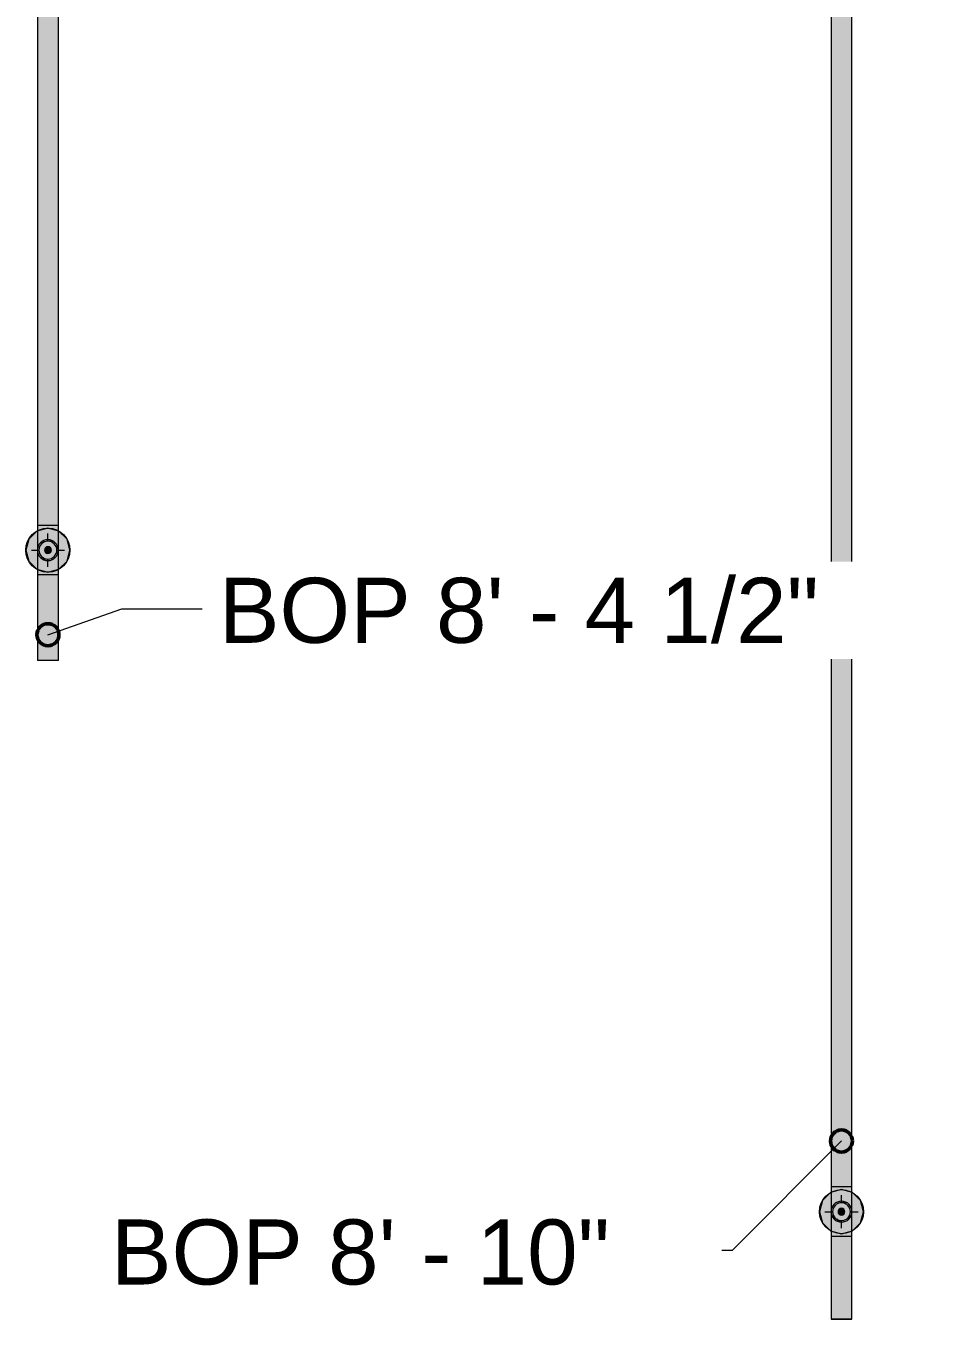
# Model space of a CAD drawing. Header units: inches. Extents: x -3385 to 41, y 7 to 1342.
# Drawn here: x -1990 to -1906.1, y 422 to 539.3 of the extents above; entities that cross this region are included whole.
import ezdxf

# ---------------------------------------------------------------- set-up
doc = ezdxf.new("R2010")
doc.units = ezdxf.units.IN
doc.header["$MEASUREMENT"] = 0
for name, color, linetype, lineweight in [('A-ANNO-NOTE', 131, 'Continuous', 9), ('G-ANNO-DIMS', 111, 'Continuous', 9), ('P-PIPE', 3, 'Continuous', 9), ('P-PIPE-CNTR', 3, 'Continuous', 9)]:
    doc.layers.add(name, color=color, linetype=linetype, lineweight=lineweight)
doc.styles.add('Arial', font='arial.ttf', dxfattribs={"height": 5.901198})

# ---------------------------------------------------------------- blocks, each defined once
blk = doc.blocks.new('Transition - Generic - Plumbing-CW-1134447-LOWER PARKING')
at = {"layer": 'P-PIPE'}
for points in [[(-1840.81, 431.74), (-1840.31, 431.74), (-1840.14, 432.01), (-1839.84, 432.01), (-1839.69, 431.74), (-1839.19, 431.74), (-1839.43, 432.32), (-1840, 432.56), (-1840.57, 432.32), (-1840.75, 431.89)], [(-1840, 430.93), (-1839.43, 431.17), (-1839.19, 431.74), (-1839.69, 431.74), (-1839.86, 431.47), (-1840.16, 431.47), (-1840.31, 431.74), (-1840.81, 431.74), (-1840.57, 431.17), (-1840.08, 430.96)], [(-1840.16, 431.47), (-1839.84, 431.47), (-1839.69, 431.74), (-1839.84, 432.01), (-1840.16, 432.01), (-1840.31, 431.74)]]:
    blk.add_hatch(color=256, dxfattribs=at).paths.add_polyline_path(points, flags=0)
for radius, start, end in [(0.813, 0, 180), (0.812, 180, 0), (0.312, 0, 180), (0.313, 180, 360)]:
    blk.add_arc((-1840, 431.74), radius, start, end, dxfattribs=at)
blk = doc.blocks.new('Transition - Generic - Plumbing-CW-1197847-LOWER PARKING')
at = {"layer": 'P-PIPE'}
for points in [[(-1988.81, 491.75), (-1988.31, 491.75), (-1988.14, 492.02), (-1987.84, 492.02), (-1987.69, 491.75), (-1987.19, 491.75), (-1987.43, 492.32), (-1988, 492.56), (-1988.57, 492.32), (-1988.78, 491.83)], [(-1988, 490.93), (-1987.43, 491.17), (-1987.19, 491.75), (-1987.69, 491.75), (-1987.86, 491.48), (-1988.16, 491.48), (-1988.31, 491.75), (-1988.81, 491.75), (-1988.57, 491.17), (-1988.14, 490.99)], [(-1988.16, 491.48), (-1987.84, 491.48), (-1987.69, 491.75), (-1987.84, 492.02), (-1988.16, 492.02), (-1988.31, 491.75)]]:
    blk.add_hatch(color=256, dxfattribs=at).paths.add_polyline_path(points, flags=0)
for radius, start, end in [(0.812, 0, 180), (0.812, 180, 0), (0.312, 0, 180), (0.312, 180, 0)]:
    blk.add_arc((-1988, 491.75), radius, start, end, dxfattribs=at)

msp = doc.modelspace()

# ---------------------------------------------------------------- hatches: boundary and pattern name
at = {"layer": 'A-ANNO-NOTE'}
h = msp.add_hatch(color=256, dxfattribs=at)
edge = h.paths.add_edge_path(flags=0)
edge.add_arc((-1987.999, 491.746), 2, 0, 360)
for points in [[(-1987.999, 489.746), (-1986.999, 490.014), (-1986.267, 490.746), (-1985.999, 491.746), (-1986.267, 492.746), (-1986.999, 493.478), (-1987.999, 493.746), (-1988.999, 493.478), (-1989.732, 492.746), (-1989.999, 491.746), (-1989.732, 490.746), (-1988.999, 490.014)], [(-1916, 429.743), (-1915, 430.011), (-1914.268, 430.743), (-1914, 431.743), (-1914.268, 432.743), (-1915, 433.475), (-1916, 433.743), (-1917, 433.475), (-1917.732, 432.743), (-1918, 431.743), (-1917.732, 430.743), (-1917, 430.011)]]:
    msp.add_hatch(color=256, dxfattribs=at).paths.add_polyline_path(points, flags=0)
h = msp.add_hatch(color=256, dxfattribs=at)
edge = h.paths.add_edge_path(flags=0)
edge.add_arc((-1916, 431.743), 2, 0, 360)
at = {"layer": 'P-PIPE'}
for points in [[(-1988.95, 493.99), (-1988, 493.996), (-1988, 629.499), (-1988.95, 629.499), (-1988.95, 493.99)], [(-1987.05, 493.99), (-1987.05, 629.499), (-1988, 629.499), (-1988, 493.99), (-1987.067, 493.99)], [(-1916.95, 433.987), (-1916.475, 433.99), (-1916, 433.991), (-1916, 549.503), (-1916.95, 549.499), (-1916.95, 433.988)], [(-1915.05, 433.987), (-1915.05, 549.499), (-1915.526, 549.502), (-1916, 549.503), (-1916, 433.991), (-1915.067, 433.987)], [(-1988.95, 481.745), (-1988, 481.746), (-1988, 489.502), (-1988.95, 489.501)], [(-1987.05, 481.745), (-1987.056, 489.501), (-1988, 489.502), (-1988, 481.746), (-1987.066, 481.745)], [(-1916.95, 422), (-1916.475, 422.004), (-1916, 422.004), (-1916, 429.503), (-1916.95, 429.499), (-1916.95, 425.269)], [(-1916.822, 429.501), (-1916.821, 429.501), (-1916.677, 429.502)]]:
    msp.add_hatch(color=256, dxfattribs=at).paths.add_polyline_path(points, flags=0)
h = msp.add_hatch(color=256, dxfattribs=at)
h.paths.add_polyline_path([(-1988.475, 489.502), (-1988.475, 489.502), (-1988.246, 489.502)], flags=0)
h.paths.add_polyline_path([(-1988.951, 489.501), (-1988, 489.502), (-1988.009, 490.796), (-1988.254, 490.829), (-1988.477, 490.923), (-1988.675, 491.077), (-1988.841, 491.313), (-1988.879, 491.384), (-1988.933, 491.563), (-1988.951, 491.743), (-1988.951, 489.501)], flags=0)
h.paths.add_polyline_path([(-1988.475, 489.502), (-1988.475, 489.502), (-1988.624, 490.796)], flags=0)
h.paths.add_polyline_path([(-1988.951, 491.746), (-1988.902, 492.031), (-1988.879, 492.107), (-1988.787, 492.278), (-1988.654, 492.435), (-1988.446, 492.581), (-1988.245, 492.664), (-1988, 492.696), (-1988, 493.99), (-1988.951, 493.99), (-1988.951, 491.912)], flags=0)
h = msp.add_hatch(color=256, dxfattribs=at)
h.paths.add_polyline_path([(-1987.049, 489.501), (-1987.05, 491.736), (-1987.082, 491.498), (-1987.213, 491.213), (-1987.346, 491.056), (-1987.545, 490.914), (-1987.754, 490.827), (-1988, 490.795), (-1988, 489.502), (-1987.076, 489.501)], flags=0)
h.paths.add_polyline_path([(-1987.049, 491.745), (-1987.049, 493.99), (-1988, 493.99), (-1987.997, 492.696), (-1987.746, 492.662), (-1987.524, 492.568), (-1987.327, 492.417), (-1987.16, 492.18), (-1987.121, 492.107), (-1987.067, 491.928), (-1987.049, 491.747)], flags=0)
h = msp.add_hatch(color=256, dxfattribs=at)
h.paths.add_polyline_path([(-1988, 490.796), (-1987.754, 490.828), (-1987.525, 490.923), (-1987.297, 491.114), (-1987.177, 491.271), (-1987.082, 491.5), (-1987.05, 491.746), (-1987.09, 492.011), (-1987.177, 492.221), (-1987.328, 492.418), (-1987.569, 492.587), (-1987.765, 492.665), (-1988, 492.696), (-1988.246, 492.664), (-1988.475, 492.569), (-1988.672, 492.418), (-1988.823, 492.221), (-1988.918, 491.992), (-1988.95, 491.746), (-1988.91, 491.481), (-1988.823, 491.271), (-1988.672, 491.074), (-1988.475, 490.923), (-1988.246, 490.828)], flags=0)
h.paths.add_polyline_path([(-1988, 490.933), (-1988.575, 491.171), (-1988.813, 491.746), (-1988.575, 492.32), (-1987.999, 492.558), (-1987.426, 492.32), (-1987.188, 491.746), (-1987.426, 491.171), (-1987.999, 490.934)], flags=0)
h = msp.add_hatch(color=256, dxfattribs=at)
h.paths.add_polyline_path([(-1988, 490.795), (-1987.75, 490.829), (-1987.522, 490.924), (-1987.325, 491.077), (-1987.175, 491.274), (-1987.081, 491.502), (-1987.05, 491.751), (-1987.082, 491.993), (-1987.178, 492.223), (-1987.329, 492.419), (-1987.569, 492.587), (-1987.755, 492.664), (-1988.003, 492.696), (-1988.247, 492.664), (-1988.477, 492.568), (-1988.673, 492.417), (-1988.824, 492.219), (-1988.919, 491.989), (-1988.95, 491.739), (-1988.918, 491.498), (-1988.821, 491.267), (-1988.669, 491.071), (-1988.471, 490.92), (-1988.242, 490.827), (-1988.003, 490.795)], flags=0)
h.paths.add_polyline_path([(-1988, 490.796), (-1988.254, 490.832), (-1988.475, 490.923), (-1988.676, 491.08), (-1988.823, 491.271), (-1988.918, 491.502), (-1988.949, 491.751), (-1988.918, 491.992), (-1988.823, 492.221), (-1988.669, 492.42), (-1988.431, 492.587), (-1988.246, 492.664), (-1987.999, 492.696), (-1987.751, 492.662), (-1987.525, 492.569), (-1987.326, 492.414), (-1987.177, 492.221), (-1987.082, 491.986), (-1987.05, 491.746), (-1987.085, 491.493), (-1987.177, 491.271), (-1987.328, 491.074), (-1987.533, 490.92), (-1987.754, 490.828), (-1987.998, 490.796)], flags=0)
h = msp.add_hatch(color=256, dxfattribs=at)
h.paths.add_polyline_path([(-1916.951, 429.499), (-1916.475, 429.502), (-1916, 429.503), (-1916.006, 430.793), (-1916.254, 430.827), (-1916.477, 430.921), (-1916.674, 431.073), (-1916.841, 431.309), (-1916.879, 431.381), (-1916.933, 431.56), (-1916.951, 431.74), (-1916.951, 431.267)], flags=0)
h.paths.add_polyline_path([(-1916.951, 431.743), (-1916.918, 431.991), (-1916.787, 432.276), (-1916.654, 432.433), (-1916.461, 432.572), (-1916.244, 432.661), (-1916, 432.694), (-1916, 433.991), (-1916.951, 433.987), (-1916.951, 431.749)], flags=0)
h = msp.add_hatch(color=256, dxfattribs=at)
h.paths.add_polyline_path([(-1915.049, 429.499), (-1915.05, 431.735), (-1915.082, 431.495), (-1915.212, 431.21), (-1915.345, 431.053), (-1915.558, 430.906), (-1915.754, 430.824), (-1916, 430.792), (-1916, 429.503), (-1915.081, 429.5)], flags=0)
h.paths.add_polyline_path([(-1915.049, 431.743), (-1915.049, 433.987), (-1915.525, 433.99), (-1916, 433.991), (-1915.994, 432.693), (-1915.747, 432.659), (-1915.524, 432.566), (-1915.326, 432.414), (-1915.159, 432.176), (-1915.121, 432.105), (-1915.067, 431.926), (-1915.05, 431.751)], flags=0)
h = msp.add_hatch(color=256, dxfattribs=at)
h.paths.add_polyline_path([(-1916, 430.793), (-1915.754, 430.825), (-1915.483, 430.952), (-1915.306, 431.099), (-1915.177, 431.268), (-1915.082, 431.497), (-1915.05, 431.743), (-1915.082, 431.989), (-1915.177, 432.218), (-1915.328, 432.415), (-1915.569, 432.584), (-1915.754, 432.66), (-1916, 432.693), (-1916.246, 432.66), (-1916.475, 432.566), (-1916.672, 432.415), (-1916.823, 432.218), (-1916.918, 431.989), (-1916.95, 431.743), (-1916.918, 431.497), (-1916.823, 431.268), (-1916.672, 431.071), (-1916.475, 430.92), (-1916.246, 430.825)], flags=0)
h.paths.add_polyline_path([(-1916, 430.93), (-1916.575, 431.168), (-1916.813, 431.743), (-1916.575, 432.317), (-1916, 432.555), (-1915.425, 432.317), (-1915.188, 431.743), (-1915.425, 431.168), (-1915.922, 430.963)], flags=0)
h = msp.add_hatch(color=256, dxfattribs=at)
h.paths.add_polyline_path([(-1916, 430.792), (-1915.751, 430.826), (-1915.523, 430.921), (-1915.326, 431.073), (-1915.175, 431.27), (-1915.081, 431.499), (-1915.05, 431.749), (-1915.082, 431.991), (-1915.178, 432.221), (-1915.329, 432.416), (-1915.569, 432.585), (-1915.756, 432.661), (-1916.006, 432.693), (-1916.248, 432.66), (-1916.478, 432.564), (-1916.674, 432.414), (-1916.825, 432.215), (-1916.919, 431.986), (-1916.95, 431.737), (-1916.917, 431.494), (-1916.822, 431.265), (-1916.67, 431.069), (-1916.473, 430.918), (-1916.243, 430.824), (-1916.006, 430.793)], flags=0)
h.paths.add_polyline_path([(-1916, 430.793), (-1916.246, 430.825), (-1916.475, 430.92), (-1916.694, 431.099), (-1916.825, 431.273), (-1916.918, 431.497), (-1916.949, 431.749), (-1916.918, 431.989), (-1916.823, 432.218), (-1916.67, 432.416), (-1916.47, 432.568), (-1916.246, 432.66), (-1916, 432.693), (-1915.749, 432.658), (-1915.525, 432.566), (-1915.306, 432.386), (-1915.177, 432.218), (-1915.082, 431.983), (-1915.05, 431.743), (-1915.083, 431.494), (-1915.181, 431.263), (-1915.328, 431.071), (-1915.53, 430.918), (-1915.754, 430.825), (-1915.999, 430.793)], flags=0)
h = msp.add_hatch(color=256, dxfattribs=at)
h.paths.add_polyline_path([(-1915.328, 429.502), (-1915.328, 429.501), (-1915.328, 425.269)], flags=0)
h.paths.add_polyline_path([(-1915.05, 422), (-1915.05, 429.499), (-1915.525, 429.502), (-1916, 429.503), (-1916, 422.004), (-1915.082, 422.001)], flags=0)

# ---------------------------------------------------------------- linework, layer by layer
at = {"layer": 'A-ANNO-NOTE'}
for p, q in [((-1989.732, 492.746), (-1989.999, 491.746)), ((-1988.999, 493.478), (-1989.732, 492.746)), ((-1987.999, 493.746), (-1988.999, 493.478)), ((-1986.999, 493.478), (-1987.999, 493.746)), ((-1986.267, 492.746), (-1986.999, 493.478)), ((-1985.999, 491.746), (-1986.267, 492.746)), ((-1989.999, 491.746), (-1989.732, 490.746)), ((-1986.267, 490.746), (-1985.999, 491.746)), ((-1989.732, 490.746), (-1988.999, 490.014)), ((-1986.999, 490.014), (-1986.267, 490.746)), ((-1988.999, 490.014), (-1987.999, 489.746)), ((-1987.999, 489.746), (-1986.999, 490.014)), ((-1917, 433.475), (-1917.732, 432.743)), ((-1916, 433.743), (-1917, 433.475)), ((-1915, 433.475), (-1916, 433.743)), ((-1914.268, 432.743), (-1915, 433.475)), ((-1917.732, 432.743), (-1918, 431.743)), ((-1918, 431.743), (-1917.732, 430.743)), ((-1914, 431.743), (-1914.268, 432.743)), ((-1914.268, 430.743), (-1914, 431.743)), ((-1917.732, 430.743), (-1917, 430.011)), ((-1915, 430.011), (-1914.268, 430.743)), ((-1917, 430.011), (-1916, 429.743)), ((-1916, 429.743), (-1915, 430.011))]:
    msp.add_line(p, q, dxfattribs=at)
for centre in [(-1987.999, 491.746), (-1916, 431.743)]:
    msp.add_circle(centre, 2, dxfattribs=at)
at = {"layer": 'G-ANNO-DIMS'}
for p, q in [((-1988, 484.076), (-1981.288, 486.437)), ((-1981.288, 486.437), (-1973.989, 486.437)), ((-1916, 438.155), (-1925.921, 428.234)), ((-1925.921, 428.234), (-1935.843, 428.234))]:
    msp.add_line(p, q, dxfattribs=at)
at = {"layer": 'G-ANNO-DIMS', "lineweight": 50}
for centre in [(-1988, 484.076), (-1916, 438.155)]:
    msp.add_circle(centre, 1, dxfattribs=at)
at = {"layer": 'P-PIPE'}
for p, q in [((-1988.95, 629.499), (-1988.95, 493.99)), ((-1987.05, 493.99), (-1987.05, 629.499)), ((-1916.95, 549.499), (-1916.95, 433.987)), ((-1915.05, 433.987), (-1915.05, 549.499)), ((-1988.951, 493.99), (-1988.951, 491.746)), ((-1987.049, 489.501), (-1987.049, 493.99)), ((-1988.951, 491.745), (-1988.951, 489.501)), ((-1988, 490.795), (-1988, 490.795)), ((-1988.95, 489.501), (-1988.95, 481.745)), ((-1987.05, 481.745), (-1987.05, 489.501)), ((-1916.951, 433.987), (-1916.951, 429.499)), ((-1916.672, 433.99), (-1916.823, 433.989)), ((-1916.475, 433.99), (-1916.672, 433.99)), ((-1916.246, 433.991), (-1916.475, 433.99)), ((-1916, 433.991), (-1916.246, 433.991)), ((-1915.754, 433.991), (-1916, 433.991)), ((-1915.525, 433.99), (-1915.754, 433.991)), ((-1915.328, 433.99), (-1915.525, 433.99)), ((-1915.177, 433.989), (-1915.328, 433.99)), ((-1915.049, 429.499), (-1915.049, 433.987)), ((-1916.95, 429.499), (-1916.95, 422)), ((-1915.05, 422), (-1915.05, 429.499))]:
    msp.add_line(p, q, dxfattribs=at)
for centre, radius, start, end in [((-1988, 491.746), 0.95, 0, 180), ((-1988, 492.221), 0.475, 21.11309, 90), ((-1988, 491.746), 0.95, 180, 0), ((-1988, 491.271), 0.475, 201.10373, 270), ((-1916, 431.743), 0.95, 0, 180), ((-1916, 431.743), 0.95, 180, 0), ((-1916, 432.218), 0.475, 21.10841, 90), ((-1916, 431.268), 0.475, 201.10841, 270)]:
    msp.add_arc(centre, radius, start, end, dxfattribs=at)
for centre, major_axis, ratio, start_param, end_param in [((-1988, 493.99), (-0.951, 0), 0.000282, 4.7124375, 6.2831853), ((-1988, 493.99), (-0.95, 0), 0.000282, 5.4988092, 5.7595865), ((-1988, 493.99), (-0.95, 0), 0.000282, 5.2365648, 5.4977871), ((-1988, 493.99), (-0.95, 0), 0.000282, 4.9744721, 5.2359878), ((-1988, 493.99), (-0.95, 0), 0.000282, 4.7124381, 4.9741884), ((-1988, 493.99), (-0.951, 0), 0.000282, 3.1416412, 4.7123884), ((-1988, 493.99), (-0.95, 0), 0.000282, 4.4505896, 4.712389), ((-1988, 493.99), (-0.95, 0), 0.000282, 4.1887902, 4.4504077), ((-1988, 493.99), (-0.95, 0), 0.000282, 3.9269908, 4.1883195), ((-1988, 493.99), (-0.95, 0), 0.000282, 3.6651914, 3.9260819), ((-1988, 489.501), (-0.951, 0), 0.000282, 4.7124375, 6.2831853), ((-1988, 489.501), (-0.95, 0), 0.000282, 5.4988092, 5.7595865), ((-1988, 489.501), (-0.95, 0), 0.000282, 5.2365648, 5.4977871), ((-1988, 489.501), (-0.95, 0), 0.000282, 4.9744721, 5.2359878), ((-1988, 489.501), (-0.95, 0), 0.000282, 4.7124381, 4.9741884), ((-1988, 489.501), (-0.95, 0), 0.000282, 4.4505896, 4.712389), ((-1988, 489.501), (-0.951, 0), 0.000282, 4.4508075, 4.7123884), ((-1988, 489.501), (-0.95, 0), 0.000282, 4.1887902, 4.4504077), ((-1988, 489.501), (-0.951, 0), 0.000282, 4.1892426, 4.4506381), ((-1988, 489.501), (-0.95, 0), 0.000282, 3.9269908, 4.1883195), ((-1988, 489.501), (-0.951, 0), 0.000282, 3.9277362, 4.1888387), ((-1988, 489.501), (-0.95, 0), 0.000282, 3.6651914, 3.9260819), ((-1988, 489.501), (-0.951, 0), 0.000282, 3.6663814, 3.9270393), ((-1988, 489.501), (-0.951, 0), 0.000282, 3.4055037, 3.66524), ((-1988, 489.501), (-0.951, 0), 0.000282, 3.1416412, 3.4034406), ((-1988, 481.745), (-0.95, 0), 0.000282, 4.712389, 6.2831853), ((-1988, 481.745), (-0.95, 0), 0.000282, 3.1415927, 4.712389), ((-1916, 433.987), (0.951, 0), 0.0041666, 1.5707963, 3.1415927), ((-1916, 433.987), (0.951, 0), 0.0041666, 0, 1.5707963), ((-1916, 429.499), (0.951, 0), 0.0041666, 1.5707965, 3.1415927), ((-1916, 429.499), (0.95, 0), 0.0041665, 2.3571598, 2.6179939), ((-1916, 429.499), (0.95, 0), 0.0041665, 2.0949188, 2.3561945), ((-1916, 429.499), (0.95, 0), 0.0041665, 1.8328284, 2.0943951), ((-1916, 429.499), (0.95, 0), 0.0041665, 1.5707963, 1.8325957), ((-1916, 429.499), (0.95, 0), 0.0041665, 1.3089969, 1.5707962), ((-1916, 429.499), (0.951, 0), 0.0041666, 1.3092139, 1.5707963), ((-1916, 429.499), (0.951, 0), 0.0041666, 1.0476472, 1.3089969), ((-1916, 429.499), (0.951, 0), 0.0041666, 0.7861385, 1.0471976), ((-1916, 429.499), (0.951, 0), 0.0041666, 0.5247804, 0.7853982), ((-1916, 429.499), (0.951, 0), 0.0041666, 0.2638958, 0.5235988), ((-1916, 429.499), (0.951, 0), 0.0041666, 0, 0.2617994), ((-1916, 422), (0.95, 0), 0.0041665, 1.5707963, 3.1415927), ((-1916, 422), (0.95, 0), 0.0041665, 3.1415927, 4.712389), ((-1916, 422), (0.95, 0), 0.0041665, 0, 1.5707963), ((-1916, 422), (0.95, 0), 0.0041665, 4.712389, 6.2831853)]:
    msp.add_ellipse(centre, major_axis=major_axis, ratio=ratio, start_param=start_param, end_param=end_param, dxfattribs=at)
at = {"layer": 'P-PIPE-CNTR'}
for p, q in [((-1988, 492.558), (-1988, 493.246)), ((-1989.5, 491.746), (-1988.813, 491.746)), ((-1987.188, 491.746), (-1986.5, 491.746)), ((-1988, 490.246), (-1988, 490.933)), ((-1916, 432.555), (-1916, 433.243)), ((-1917.5, 431.743), (-1916.813, 431.743)), ((-1915.188, 431.743), (-1914.5, 431.743)), ((-1916, 430.243), (-1916, 430.93))]:
    msp.add_line(p, q, dxfattribs=at)

# ---------------------------------------------------------------- block references
at = {"layer": 'P-PIPE'}
for name, p in [('Transition - Generic - Plumbing-CW-1197847-LOWER PARKING', (0, 0)), ('Transition - Generic - Plumbing-CW-1134447-LOWER PARKING', (-76, 0))]:
    msp.add_blockref(name, p, dxfattribs=at)

# ---------------------------------------------------------------- next in the draw order: texts
at = {"layer": 'G-ANNO-DIMS', "char_height": 5.9012, "attachment_point": 1, "line_spacing_factor": 0.938532, "style": 'Arial', "bg_fill": 3, "box_fill_scale": 1.25, "bg_fill_color": 0, "bg_fill_transparency": 0}
for s, insert, width in [('BOP 8\' - 4 1/2"', (-1972.489, 489.242), 64.872), ('BOP 8\' - 10"', (-1982.283, 431.038), 53.928)]:
    msp.add_mtext(s, dxfattribs=dict(at, insert=insert, width=width))

doc.saveas('drawing.dxf')
